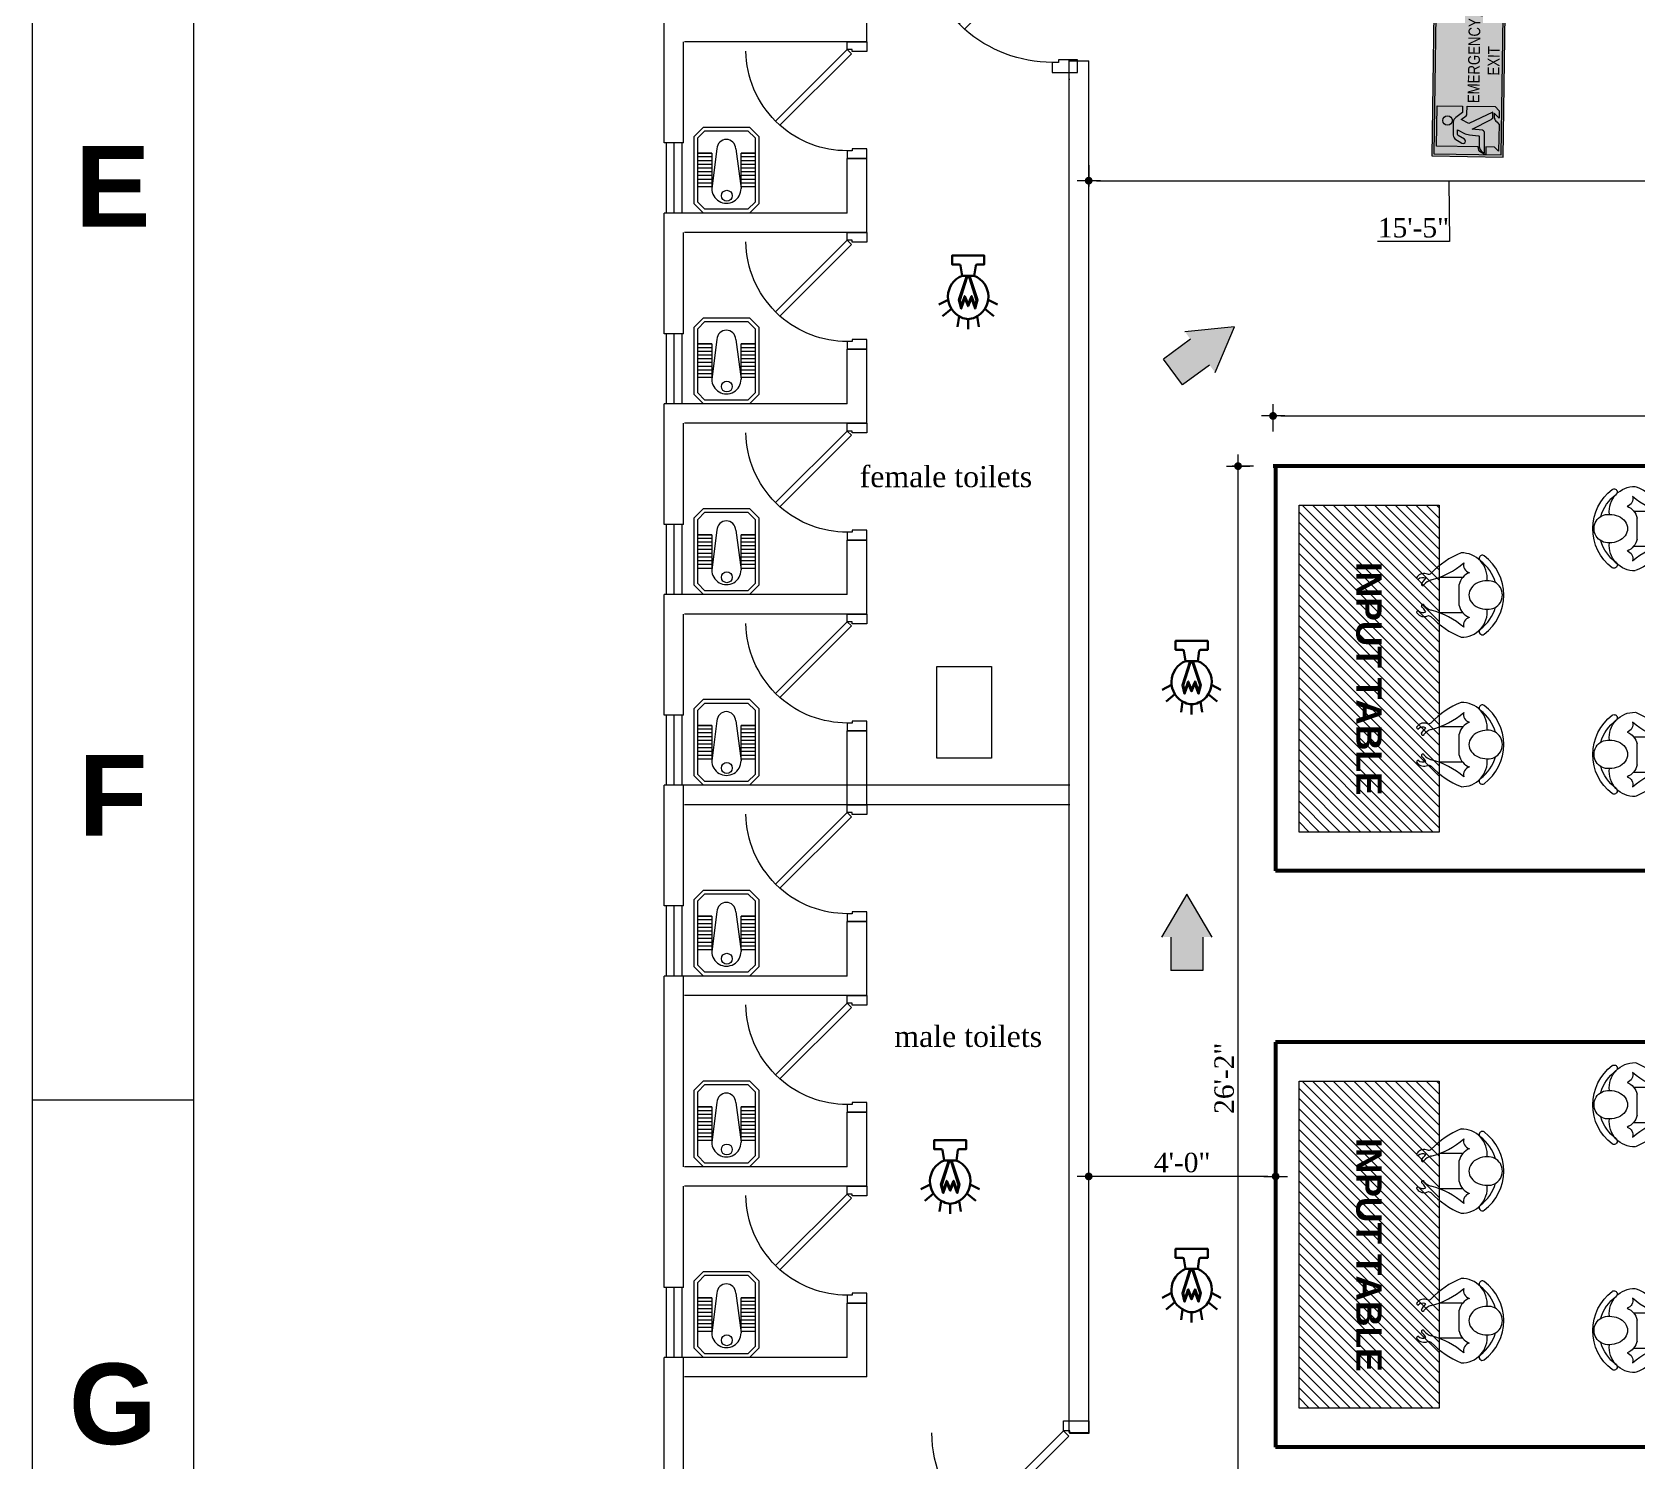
# Model space of a CAD drawing. Header units: inches. Extents: x -250485 to 735580, y -140410 to 288049.
# Drawn here: x 33926.8 to 34338.6, y 21177.8 to 21544.6 of the extents above; entities that cross this region are included whole.
import ezdxf

# ---------------------------------------------------------------- set-up
doc = ezdxf.new("R2010")
doc.units = ezdxf.units.IN
doc.header["$MEASUREMENT"] = 0
doc.header["$PDMODE"] = 35
doc.linetypes.add('ACAD_ISO02W100', pattern=[15, 12, -3])
doc.linetypes.add('DASHED', pattern=[0.75, 0.5, -0.25])
doc.layers.get('0').update_dxf_attribs({"lineweight": 0})
doc.layers.get('Defpoints').update_dxf_attribs({"lineweight": 0})
for name, color, linetype, lineweight in [('COLUMN-2', 102, 'Continuous', 0), ('DIM 01', 250, 'Continuous', 9), ('DOOR', 222, 'Continuous', 0), ('Emergency Light', 251, 'Continuous', 15), ('evacuation plan', 162, 'Continuous', 13), ('FER', 11, 'ACAD_ISO02W100', 0), ('FURNITURE', 144, 'Continuous', 0), ('illustr-TOILET FIXTURE', 252, 'Continuous', 0), ('Inline', 7, 'Continuous', 0), ('Layer1', 134, 'Continuous', 0), ('Machine', 222, 'Continuous', 0), ('MAN', 215, 'Continuous', 0), ('Outline', 7, 'Continuous', 0), ('PROJ NAME', 7, 'Continuous', 0), ('Road', 7, 'DASHED', 0), ('Scale', 7, 'Continuous', 0), ('Scale_Text', 7, 'Continuous', 0), ('Table', 244, 'Continuous', 0), ('TEXT-1', 7, 'Continuous', 0), ('Titelblk', 7, 'Continuous', 25), ('TITLE', 7, 'Continuous', 20), ('wall', 7, 'Continuous', 0), ('WALL (I)', 7, 'Continuous', 0), ('window', 140, 'Continuous', 0)]:
    doc.layers.add(name, color=color, linetype=linetype, lineweight=lineweight)
doc.styles.add('ARIAL', font='times.ttf')
doc.styles.add('DIM-3', font='arial.ttf', dxfattribs={"width": 0.8, "height": 6})
doc.styles.add('REG', font='times.ttf')
doc.styles.get("Standard").update_dxf_attribs({"font": 'arialbd.ttf', "height": 24})
doc.dimstyles.new('Dim-Pres', dxfattribs={"dimtxt": 5.5, "dimasz": 2, "dimexe": 1.5, "dimexo": 1.5, "dimgap": 1, "dimtad": 3, "dimdec": 0, "dimzin": 3, "dimdsep": 46, "dimlunit": 4, "dimtxsty": 'REG', "dimblk": 'point', "dimcen": 2, "dimclrd": 256, "dimclre": 256, "dimclrt": 7, "dimadec": 0, "dimazin": 0, "dimtfac": 0.75, "dimtdec": 0, "dimtmove": 1, "dimatfit": 3, "dimldrblk": 'point', "dimfxl": 0, "dimtolj": 1, "dimtzin": 0, "dimlwd": -1, "dimlwe": -1, "dimarcsym": 1})

# ---------------------------------------------------------------- blocks, each defined once
blk = doc.blocks.new('30 door')
at = {"layer": 'DOOR'}
blk.add_lwpolyline([(-5, 28), (-5, 30), (0, 30), (0, 27.5), (-3.75, 27.5), (-3.75, 28), (-5, 28, 0.181643), (-22.32, 21.45), (-23.38, 20.38), (-5, 2), (-5, 0), (0, 0), (0, 2.5), (-3.75, 2.5), (-3.75, 2), (-5, 2), (-3.94, 3.06), (-22.32, 21.45), (-23.38, 20.38, 0.194724), (-31, 2.42, 0.196084)], format="xyb", dxfattribs=at)
blk = doc.blocks.new('HGJGHJ')
at = {"layer": 'FURNITURE', "linetype": 'Continuous'}
for p, q in [((30654.36, 4929.01), (30651.96, 4926.61)), ((30651.96, 4914.79), (30651.96, 4926.61)), ((30654.76, 4928.05), (30652.92, 4926.21)), ((30652.92, 4915.19), (30652.92, 4926.21)), ((30654.36, 4929.01), (30671.65, 4929.01)), ((30654.76, 4928.05), (30671.25, 4928.05)), ((30658.68, 4928.05), (30667.33, 4928.05)), ((30658.68, 4924.45), (30658.68, 4928.05)), ((30658.68, 4928.05), (30658.68, 4924.45)), ((30659.64, 4928.05), (30659.64, 4924.45)), ((30660.6, 4928.05), (30660.6, 4924.45)), ((30661.56, 4928.05), (30661.56, 4924.45)), ((30662.52, 4928.05), (30662.52, 4924.45)), ((30663.48, 4928.05), (30663.48, 4924.45)), ((30664.44, 4928.05), (30664.44, 4924.45)), ((30665.4, 4928.05), (30665.4, 4924.45)), ((30666.37, 4928.05), (30666.37, 4924.45)), ((30667.33, 4928.05), (30667.33, 4924.45)), ((30671.25, 4928.05), (30673.09, 4926.21)), ((30671.65, 4929.01), (30674.05, 4926.61)), ((30673.09, 4926.21), (30673.09, 4915.19)), ((30674.05, 4926.61), (30674.05, 4914.79)), ((30657.53, 4923.08), (30667.73, 4924.46)), ((30667.33, 4924.45), (30658.68, 4924.45)), ((30657.53, 4918.27), (30667.73, 4916.93)), ((30658.68, 4916.95), (30667.33, 4916.95)), ((30658.68, 4913.35), (30658.68, 4916.95)), ((30658.68, 4916.95), (30658.68, 4913.35)), ((30659.64, 4916.95), (30659.64, 4913.35)), ((30660.6, 4916.95), (30660.6, 4913.35)), ((30661.56, 4916.95), (30661.56, 4913.35)), ((30662.52, 4916.95), (30662.52, 4913.35)), ((30663.48, 4916.95), (30663.48, 4913.35)), ((30664.44, 4916.95), (30664.44, 4913.35)), ((30665.4, 4916.95), (30665.4, 4913.35)), ((30666.37, 4916.95), (30666.37, 4913.35)), ((30667.33, 4916.95), (30667.33, 4913.35)), ((30654.36, 4912.39), (30651.96, 4914.79)), ((30654.76, 4913.35), (30652.92, 4915.19)), ((30671.25, 4913.35), (30654.76, 4913.35)), ((30667.33, 4913.35), (30658.68, 4913.35)), ((30673.09, 4915.19), (30671.25, 4913.35)), ((30674.05, 4914.79), (30671.65, 4912.39)), ((30671.65, 4912.39), (30654.36, 4912.39))]:
    blk.add_line(p, q, dxfattribs=at)
blk.add_circle((30669.61, 4920.81), 1.4, dxfattribs=at)
for centre, radius, start, end in [((30657.53, 4920.68), 2.4, 90, 270), ((30667.74, 4920.7), 3.77, 269.8864, 90.1136)]:
    blk.add_arc(centre, radius, start, end, dxfattribs=at)
blk = doc.blocks.new('Z_MACH')
at = {"layer": 'FER'}
for points in [[(2.64, 8.98, -0.380767), (1.52, 14.63), (2.42, 14.63), (2.42, 19.6), (-2.58, 19.6), (-2.58, 14.6), (-1.83, 14.6, -0.239791), (-2.8, 8.98, 0.311128), (-4.08, -4.4), (4.08, -4.4, 0.375343)], [(-1.58, 17.1, -1), (0.42, 17.1, -1)], [(1, 0, -1), (-1, 0, -1)], [(4.92, -4.9), (-5.08, -4.9, 1), (-5.08, -6.9), (4.92, -6.9, 1)]]:
    blk.add_lwpolyline(points, format="xyb", close=True, dxfattribs=at)
for centre in [(-0.58, 17.1), (0, 0)]:
    blk.add_circle(centre, 1, dxfattribs=at)
blk = doc.blocks.new('A$C0A385B62')
at = {"layer": 'MAN'}
for p, q in [((12.8, 13.8), (5.25, 13.8)), ((5.25, 8.74), (5.25, 13.8)), ((12.8, 8.74), (12.8, 13.8)), ((6.78, 9.5), (11.27, 9.5))]:
    blk.add_line(p, q, dxfattribs=at)
for centre, major_axis, ratio, start_param, end_param in [((6.29, 17.03), (1.33, -1.33), 1, 3.011756, 4.336791), ((5.39, 18.34), (0.213, 0.213), 1, -0.990366, 1.743844), ((6.72, 17.29), (1.01, 1.01), 1, 1.590737, 2.798433), ((3.04, 20.88), (3.42, 3.42), 1, 4.442782, 4.759624), ((6.68, 17.32), (0.22, -0.22), 1, 6.040082, 8.853084), ((11.37, 17.32), (0.22, 0.22), 1, 0.571694, 3.384696), ((53.03, 68.46), (46.44, -46.44), 1, 4.811956, 4.835194), ((12.66, 18.34), (0.213, -0.213), 1, 1.397749, 4.131959), ((11.33, 17.29), (1.01, 1.01), 1, -1.227636, -0.01994), ((11.76, 17.03), (1.33, 1.33), 1, -1.195198, 0.129837), ((16.26, 2.74), (12.33, 12.33), 1, 1.534761, 1.981495), ((-10.84, 19.76), (12.13, 12.13), 1, -1.500161, -1.035997), ((3.52, 16.15), (0.744, -0.744), 1, 0.12019, 0.903179), ((8.74, 14.62), (2.19, -2.19), 1, 3.016096, 3.635716), ((9.31, 14.62), (2.19, 2.19), 1, -0.494124, 0.125496), ((28.88, 19.76), (12.13, 12.13), 1, 2.606793, 3.070957), ((14.53, 16.15), (0.744, 0.744), 1, 2.238414, 3.021402), ((1.82, 2.74), (12.33, 12.33), 1, -0.410698, 0.036036), ((5.41, 8.93), (3.82, -3.82), 1, 3.892704, 5.607304), ((2.59, 6.86), (1.22, 1.22), 1, -0.491791, 1.062111), ((7.56, 5.99), (2.55, 2.55), 1, 1.002801, 1.964608), ((9.04, 3.6), (0, 3.84), 0.793116, 4.700072, 7.865366), ((10.49, 5.99), (2.55, 2.55), 1, -0.393812, 0.567995), ((12.64, 8.93), (3.82, 3.82), 1, 3.82371, 5.532074), ((15.46, 6.86), (1.22, -1.22), 1, 2.079482, 3.633383), ((1.21, 4.56), (0.486, -0.486), 1, 1.452986, 4.552069), ((9.03, 10.51), (7.43, 7.43), 1, 3.004593, 4.850456), ((9.06, 10.51), (6.48, -6.48), 1, 4.573278, 5.207423), ((9.04, 3.33), (2.16, -2.16), 1, 3.851468, 7.14293), ((9.03, 10.51), (6.48, -6.48), 1, 5.787108, 6.421253), ((16.87, 4.58), (0.475, 0.475), 1, -1.432729, 1.708864)]:
    blk.add_ellipse(centre, major_axis=major_axis, ratio=ratio, start_param=start_param, end_param=end_param, dxfattribs=at)
blk = doc.blocks.new('A$C75144F0B')
at = {"layer": 'Machine'}
h = blk.add_hatch(dxfattribs=at)
h.set_pattern_fill('ANSI31', scale=10, style=0)
h.set_pattern_definition([(45, (-249897.8357, 14135.2718), (-0.8838834765, 0.8838834765), [])])
h.paths.add_polyline_path([(-11, 42), (-11, 0), (11, 0), (11, 42)])
edge = h.paths.add_edge_path(flags=16)
edge.add_line((2.31, 28.91), (2.31, 23.94))
edge.add_line((2.31, 23.94), (1.41, 23.94))
edge.add_ellipse((5.14, 21.74), major_axis=(-3.06, 3.06), ratio=1, start_angle=14.4726, end_angle=97.8533)
edge.add_ellipse((-4.41, 10.77), major_axis=(7.23, 7.23), ratio=1, start_angle=279.9996, end_angle=362.2927, ccw=False)
edge.add_line((3.97, 4.91), (-4.19, 4.91))
edge.add_ellipse((6.16, 10.67), major_axis=(8.37, 8.37), ratio=1, start_angle=94.9695, end_angle=164.099, ccw=False)
edge.add_ellipse((-7.95, 22.05), major_axis=(-4.45, 4.45), ratio=1, start_angle=188.2881, end_angle=242.2257)
edge.add_line((-1.94, 23.91), (-2.69, 23.91))
edge.add_line((-2.69, 23.91), (-2.69, 28.91))
edge.add_line((-2.69, 28.91), (2.31, 28.91))
edge = h.paths.add_edge_path(flags=0)
edge.add_ellipse((-0.69, 26.41), major_axis=(0.707, 0.707), ratio=1, start_angle=315, end_angle=495, ccw=False)
edge.add_ellipse((-0.69, 26.41), major_axis=(-0.707, 0.707), ratio=1, start_angle=0, end_angle=360)
edge.add_ellipse((-0.69, 26.41), major_axis=(0.707, 0.707), ratio=1, start_angle=135, end_angle=315, ccw=False)
edge.add_ellipse((-0.69, 26.41), major_axis=(-0.707, 0.707), ratio=1, start_angle=0, end_angle=360)
edge.add_ellipse((-0.69, 26.41), major_axis=(0.707, 0.707), ratio=1, start_angle=135, end_angle=315, ccw=False)
edge.add_ellipse((-0.69, 26.41), major_axis=(-0.707, 0.707), ratio=1, start_angle=0, end_angle=360)
edge.add_ellipse((-0.69, 26.41), major_axis=(0.707, 0.707), ratio=1, start_angle=135, end_angle=315, ccw=False)
edge.add_ellipse((-0.69, 26.41), major_axis=(-0.707, 0.707), ratio=1, start_angle=0, end_angle=360)
edge.add_ellipse((-0.69, 26.41), major_axis=(0.707, 0.707), ratio=1, start_angle=135, end_angle=315, ccw=False)
edge.add_ellipse((-0.69, 26.41), major_axis=(-0.707, 0.707), ratio=1, start_angle=0, end_angle=360)
edge.add_ellipse((-0.69, 26.41), major_axis=(0.707, 0.707), ratio=1, start_angle=135, end_angle=315, ccw=False)
edge.add_ellipse((-0.69, 26.41), major_axis=(-0.707, 0.707), ratio=1, start_angle=0, end_angle=360)
edge.add_ellipse((-0.69, 26.41), major_axis=(0.707, 0.707), ratio=1, start_angle=315, end_angle=495, ccw=False)
edge.add_ellipse((-0.69, 26.41), major_axis=(-0.707, 0.707), ratio=1, start_angle=0, end_angle=360)
edge.add_ellipse((-0.69, 26.41), major_axis=(0.707, 0.707), ratio=1, start_angle=315, end_angle=495, ccw=False)
edge.add_ellipse((-0.69, 26.41), major_axis=(-0.707, 0.707), ratio=1, start_angle=0, end_angle=360)
edge.add_ellipse((-0.69, 26.41), major_axis=(0.707, 0.707), ratio=1, start_angle=315, end_angle=495, ccw=False)
edge.add_ellipse((-0.69, 26.41), major_axis=(-0.707, 0.707), ratio=1, start_angle=0, end_angle=360)
edge.add_ellipse((-0.69, 26.41), major_axis=(0.707, 0.707), ratio=1, start_angle=315, end_angle=495, ccw=False)
edge.add_ellipse((-0.69, 26.41), major_axis=(-0.707, 0.707), ratio=1, start_angle=0, end_angle=360)
edge.add_ellipse((-0.69, 26.41), major_axis=(0.707, 0.707), ratio=1, start_angle=315, end_angle=495, ccw=False)
edge.add_ellipse((-0.69, 26.41), major_axis=(-0.707, 0.707), ratio=1, start_angle=0, end_angle=360)
edge = h.paths.add_edge_path(flags=0)
edge.add_ellipse((-0.11, 9.31), major_axis=(0.707, 0.707), ratio=1, start_angle=315, end_angle=495, ccw=False)
edge.add_ellipse((-0.11, 9.31), major_axis=(-0.707, 0.707), ratio=1, start_angle=0, end_angle=360)
edge.add_ellipse((-0.11, 9.31), major_axis=(0.707, 0.707), ratio=1, start_angle=135, end_angle=315, ccw=False)
edge.add_ellipse((-0.11, 9.31), major_axis=(-0.707, 0.707), ratio=1, start_angle=0, end_angle=360)
edge.add_ellipse((-0.11, 9.31), major_axis=(0.707, 0.707), ratio=1, start_angle=135, end_angle=315, ccw=False)
edge.add_ellipse((-0.11, 9.31), major_axis=(-0.707, 0.707), ratio=1, start_angle=0, end_angle=360)
edge.add_ellipse((-0.11, 9.31), major_axis=(0.707, 0.707), ratio=1, start_angle=135, end_angle=315, ccw=False)
edge.add_ellipse((-0.11, 9.31), major_axis=(-0.707, 0.707), ratio=1, start_angle=0, end_angle=360)
edge.add_ellipse((-0.11, 9.31), major_axis=(0.707, 0.707), ratio=1, start_angle=135, end_angle=315, ccw=False)
edge.add_ellipse((-0.11, 9.31), major_axis=(-0.707, 0.707), ratio=1, start_angle=0, end_angle=360)
edge.add_ellipse((-0.11, 9.31), major_axis=(0.707, 0.707), ratio=1, start_angle=135, end_angle=315, ccw=False)
edge.add_ellipse((-0.11, 9.31), major_axis=(-0.707, 0.707), ratio=1, start_angle=0, end_angle=360)
edge.add_ellipse((-0.11, 9.31), major_axis=(0.707, 0.707), ratio=1, start_angle=315, end_angle=495, ccw=False)
edge.add_ellipse((-0.11, 9.31), major_axis=(-0.707, 0.707), ratio=1, start_angle=0, end_angle=360)
edge.add_ellipse((-0.11, 9.31), major_axis=(0.707, 0.707), ratio=1, start_angle=315, end_angle=495, ccw=False)
edge.add_ellipse((-0.11, 9.31), major_axis=(-0.707, 0.707), ratio=1, start_angle=0, end_angle=360)
edge.add_ellipse((-0.11, 9.31), major_axis=(0.707, 0.707), ratio=1, start_angle=315, end_angle=495, ccw=False)
edge.add_ellipse((-0.11, 9.31), major_axis=(-0.707, 0.707), ratio=1, start_angle=0, end_angle=360)
edge.add_ellipse((-0.11, 9.31), major_axis=(0.707, 0.707), ratio=1, start_angle=315, end_angle=495, ccw=False)
edge.add_ellipse((-0.11, 9.31), major_axis=(-0.707, 0.707), ratio=1, start_angle=0, end_angle=360)
edge.add_ellipse((-0.11, 9.31), major_axis=(0.707, 0.707), ratio=1, start_angle=315, end_angle=495, ccw=False)
edge.add_ellipse((-0.11, 9.31), major_axis=(-0.707, 0.707), ratio=1, start_angle=0, end_angle=360)
edge = h.paths.add_edge_path(flags=16)
edge.add_ellipse((4.81, 3.41), major_axis=(0.707, 0.707), ratio=1, start_angle=225, end_angle=405, ccw=False)
edge.add_line((4.81, 2.41), (-5.56, 2.41))
edge.add_ellipse((-5.19, 3.41), major_axis=(-0.707, 0.707), ratio=1, start_angle=-45, end_angle=135, ccw=False)
edge.add_line((-5.19, 4.41), (5.18, 4.41))
at = {"layer": 'Machine', "color": 7}
blk.add_lwpolyline([(11, 0), (-11, 0), (-11, 42), (11, 42)], close=True, dxfattribs=at)
at = {"layer": 'FER', "color": 7, "xscale": 0.9999965688875818, "yscale": 0.9999965688912196, "zscale": 0.9999965688893389}
blk.add_blockref('Z_MACH', (-0.11, 9.31), dxfattribs=at)
at = {"layer": 'wall', "color": 7, "xscale": -1.199999999999999, "yscale": 1.199999999999999, "zscale": 1.199999999999999, "rotation": 270}
blk.add_blockref('A$C0A385B62', (-27.56, 17.11), dxfattribs=at)
blk = doc.blocks.new('A$C16DB04AD')
at = {"layer": 'Emergency Light', "color": 154, "lineweight": 30}
for p, q in [((-6.54, -14.39), (-9.59, -15.98)), ((6.54, -14.39), (9.59, -15.98)), ((-5.43, -17.4), (-8.33, -19.77)), ((-2.95, -19.78), (-3.46, -23.22)), ((0, -20.7), (0, -24)), ((2.95, -19.78), (3.46, -23.22)), ((5.43, -17.4), (8.33, -19.77))]:
    blk.add_line(p, q, dxfattribs=at)
blk.add_lwpolyline([(-2, -6.57), (-2.49, -3.28, 0.371278), (-2.94, -2.89), (-5.25, -2.89), (-5.25, 0), (5.25, 0), (5.25, -2.89), (2.94, -2.89, 0.371278), (2.49, -3.28), (2, -6.57)], format="xyb", dxfattribs=at)
at = {"layer": 'Emergency Light', "color": 1, "lineweight": 30}
blk.add_lwpolyline([(-0.43, -6.57), (-3.01, -14.48), (-2.28, -17.27), (-1.1, -13.91), (0, -16.5), (1.1, -13.91), (2.28, -17.27), (3.01, -14.48), (0.43, -6.57)], dxfattribs=at)
blk.add_lwpolyline([(0.43, -7.28, 0.690361), (-0.43, -7.28), (-2.75, -14.5), (-2.25, -16.42), (-1.12, -13.21), (0, -15.86), (1.12, -13.21), (2.25, -16.42), (2.75, -14.5), (0.43, -7.28)], format="xyb", dxfattribs=at)
at = {"layer": 'Emergency Light', "color": 154, "lineweight": 30}
blk.add_lwpolyline([(-2.02, -6.58), (2, -6.57)], dxfattribs=at)
for centre, radius, start, end in [((0.78, -13.41), 7.38, 112.0671, 245.9767), ((-0.78, -13.41), 7.38, 294.0233, 67.9329), ((0, -15.96), 4.74, 241.9689, 298.0311)]:
    blk.add_arc(centre, radius, start, end, dxfattribs=at)
blk = doc.blocks.new('WFE')
h = blk.add_hatch(color=255)
h.dxf.hatch_style = 1
h.paths.add_polyline_path([(-267898.14, 138466.65), (-267925.22, 138466.65), (-267925.22, 138453.12), (-267898.14, 138453.12)])
at = {"true_color": 0x00823c}
h = blk.add_hatch(color=116, dxfattribs=at)
h.dxf.hatch_style = 1
h.paths.add_polyline_path([(-267898.53, 138466.27), (-267924.83, 138466.27), (-267924.83, 138453.5), (-267898.53, 138453.5)])
h = blk.add_hatch(color=7)
h.dxf.hatch_style = 1
edge = h.paths.add_edge_path()
edge.add_line((-267915.67, 138465.76), (-267915.67, 138460.96))
edge.add_line((-267915.67, 138460.96), (-267916.89, 138460.95))
edge.add_line((-267916.89, 138460.95), (-267917.87, 138462.22))
edge.add_arc((-267918.79, 138461.48), 1.18, 38.6997, 89.1552)
edge.add_line((-267918.77, 138462.66), (-267920.97, 138462.66))
edge.add_arc((-267920.89, 138460.14), 2.52, 91.7797, 103.5408)
edge.add_arc((-267921.27, 138461.83), 0.786, 105.7358, 142.6328)
edge.add_line((-267921.89, 138462.31), (-267922.7, 138460.97))
edge.add_arc((-267922.33, 138460.73), 0.434, 146.6305, 329.27)
edge.add_line((-267921.96, 138460.51), (-267921.24, 138461.73))
edge.add_arc((-267921.09, 138461.64), 0.176, 91.289, 148.2105, ccw=False)
edge.add_line((-267921.09, 138461.82), (-267920.17, 138461.82))
edge.add_line((-267920.17, 138461.82), (-267920.91, 138460.36))
edge.add_line((-267920.91, 138460.36), (-267921.1, 138459.57))
edge.add_line((-267921.1, 138459.57), (-267921.25, 138457.85))
edge.add_arc((-267921.37, 138457.83), 0.125, -85.898, 7.6051, ccw=False)
edge.add_line((-267921.36, 138457.71), (-267922.79, 138457.71))
edge.add_arc((-267922.82, 138454.18), 3.53, 89.4971, 101.3594)
edge.add_arc((-267923.32, 138456.51), 1.15, 100.0089, 171.4142)
edge.add_line((-267924.45, 138456.68), (-267920.81, 138456.69))
edge.add_arc((-267920.77, 138457.28), 0.589, 266.7226, 344.0757)
edge.add_line((-267920.21, 138457.12), (-267920.01, 138459.09))
edge.add_line((-267920.01, 138459.09), (-267918.13, 138455.48))
edge.add_arc((-267917.62, 138455.74), 0.573, 207.3378, 270.1311)
edge.add_line((-267917.62, 138455.17), (-267916.72, 138455.17))
edge.add_line((-267916.72, 138455.17), (-267918.94, 138459.69))
edge.add_line((-267918.94, 138459.69), (-267918.25, 138461.19))
edge.add_line((-267918.25, 138461.19), (-267917.51, 138460.24))
edge.add_arc((-267917.16, 138460.56), 0.468, 222.2016, 269.5545)
edge.add_line((-267917.16, 138460.09), (-267915.67, 138460.09))
edge.add_line((-267915.67, 138460.09), (-267915.67, 138454.79))
edge.add_line((-267915.67, 138454.79), (-267916.48, 138453.99))
edge.add_line((-267916.48, 138453.99), (-267917.89, 138453.99))
edge.add_line((-267917.89, 138453.99), (-267916.91, 138454.91))
edge.add_line((-267916.91, 138454.91), (-267917.87, 138454.91))
edge.add_arc((-267917.29, 138453.25), 1.76, 109.0672, 137.8746)
edge.add_line((-267918.6, 138454.43), (-267919.06, 138453.99))
edge.add_line((-267919.06, 138453.99), (-267924.15, 138453.99))
edge.add_line((-267924.15, 138453.99), (-267923.36, 138454.78))
edge.add_line((-267923.36, 138454.78), (-267923.36, 138456.44))
edge.add_line((-267923.36, 138456.44), (-267924.83, 138456.43))
edge.add_arc((-267918.88, 138454.19), 6.36, 150.9073, 159.3468, ccw=False)
edge.add_arc((-267923.35, 138456.57), 1.3, 89.7522, 146.6944, ccw=False)
edge.add_line((-267923.34, 138457.87), (-267923.34, 138465.76))
edge.add_line((-267923.34, 138465.76), (-267915.67, 138465.76))
edge = h.paths.add_edge_path(flags=16)
edge.add_arc((-267918.45, 138463.76), 0.912, 0, 360)
h = blk.add_hatch(color=7)
h.dxf.hatch_style = 1
h.paths.add_polyline_path([(-267910.19, 138462.55), (-267910.19, 138463.83), (-267907.55, 138463.83), (-267909.18, 138465.36), (-267907.54, 138465.36), (-267905.16, 138463.19), (-267907.53, 138461.02), (-267909.19, 138461.02), (-267907.55, 138462.55)])
at = {"color": 255}
blk.add_lwpolyline([(-267898.14, 138466.65), (-267925.22, 138466.65), (-267925.22, 138453.12), (-267898.14, 138453.12)], close=True, dxfattribs=at)
at = {"color": 116, "true_color": 0x00823c}
blk.add_lwpolyline([(-267898.53, 138466.27), (-267924.83, 138466.27), (-267924.83, 138453.5), (-267898.53, 138453.5)], close=True, dxfattribs=at)
at = {"color": 255}
blk.add_lwpolyline([(-267915.67, 138465.76), (-267915.67, 138460.96), (-267916.89, 138460.95), (-267917.87, 138462.22, 0.223781), (-267918.77, 138462.66), (-267920.97, 138462.66, 0.051363), (-267921.48, 138462.59, 0.162399), (-267921.89, 138462.31), (-267922.7, 138460.97, 1.023303), (-267921.96, 138460.51), (-267921.24, 138461.73, -0.253603), (-267921.09, 138461.82), (-267920.17, 138461.82), (-267920.91, 138460.36), (-267921.1, 138459.57), (-267921.25, 138457.85, -0.432237), (-267921.36, 138457.71), (-267922.79, 138457.71, 0.051805), (-267923.52, 138457.64, 0.322053), (-267924.45, 138456.68), (-267920.81, 138456.69, 0.350945), (-267920.21, 138457.12), (-267920.01, 138459.09), (-267918.13, 138455.48, 0.281056), (-267917.62, 138455.17), (-267916.72, 138455.17), (-267918.94, 138459.69), (-267918.25, 138461.19), (-267917.51, 138460.24, 0.209607), (-267917.16, 138460.09), (-267915.67, 138460.09), (-267915.67, 138454.79), (-267916.48, 138453.99), (-267917.89, 138453.99), (-267916.91, 138454.91), (-267917.87, 138454.91, 0.126362), (-267918.6, 138454.43), (-267919.06, 138453.99), (-267924.15, 138453.99), (-267923.36, 138454.78), (-267923.36, 138456.44), (-267924.83, 138456.43, -0.036841), (-267924.44, 138457.28, -0.253699), (-267923.34, 138457.87), (-267923.34, 138465.76), (-267915.67, 138465.76)], format="xyb", close=True, dxfattribs=at)
blk.add_circle((-267918.45, 138463.76), 0.912, dxfattribs=at)
at = {"layer": 'DIM 01', "color": 255, "lineweight": -2, "insert": (-267908.26, 138460.02), "char_height": 2.2352, "attachment_point": 1, "style": 'DIM-3'}
blk.add_mtext_dynamic_manual_height_columns('\\pi-6.82409;{\\C0;EMERGENCY\\P\\pi-1.53473;EXIT}', width=2.2352, gutter_width=11.18, heights=[0], dxfattribs=at)
blk = doc.blocks.new('hfev')
at = {"layer": 'evacuation plan'}
h = blk.add_hatch(color=60, dxfattribs=at)
h.dxf.hatch_style = 1
h.paths.add_polyline_path([(40299.06, 13041.14), (40287.18, 13021.16), (40310.94, 13021.16)])
h.paths.add_polyline_path([(40306.54, 13021.16), (40291.58, 13021.16), (40291.58, 13005.53), (40306.54, 13005.53)])
at = {"layer": 'evacuation plan', "color": 9, "true_color": 0xafd9aa}
for p, q in [((40287.18, 13021.16), (40299.06, 13041.14)), ((40299.06, 13041.14), (40310.94, 13021.16)), ((40291.58, 13021.16), (40291.58, 13005.53)), ((40306.54, 13021.16), (40306.54, 13005.53)), ((40291.58, 13005.53), (40306.54, 13005.53))]:
    blk.add_line(p, q, dxfattribs=at)
blk = doc.blocks.new('PAGE')
at = {"layer": 'Inline', "color": 252, "lineweight": 15}
blk.add_lwpolyline([(178051640.63, 22656441.11), (178051640.63, 22657235.79), (178050505.36, 22657235.79), (178050505.36, 22656441.11)], close=True, dxfattribs=at)
at = {"layer": 'Outline', "color": 252, "lineweight": 15}
blk.add_lwpolyline([(178050483.42, 22657252.66), (178050483.42, 22656424.24)], dxfattribs=at)
at = {"layer": 'Scale', "color": 252, "lineweight": 9}
blk.add_line((178050483.42, 22656755.67), (178050505.36, 22656755.67), dxfattribs=at)
at = {"layer": 'Scale_Text', "color": 252, "lineweight": 13, "char_height": 10.97, "width": 8.3603, "attachment_point": 5}
for s, insert in [('E', (178050494.39, 22656879.84)), ('F', (178050494.39, 22656797.06)), ('G', (178050494.39, 22656714.27))]:
    blk.add_mtext(s, dxfattribs=dict(at, insert=insert))
blk = doc.blocks.new('Title')
at = {"layer": 'Titelblk', "color": 3, "linetype": 'Continuous', "lineweight": 0, "xscale": 3.014611567961765, "yscale": 3.014611567959946, "zscale": 3.014611567966516}
blk.add_blockref('PAGE', (-536855255.83, -68388223.96), dxfattribs=at)
blk = doc.blocks.new('dot')
at = {"color": 4}
for p, q in [((-1.5, 0), (1.5, 0)), ((0, 1.5), (0, -1.5))]:
    blk.add_line(p, q, dxfattribs=at)
at = {"color": 6, "const_width": 0.5}
blk.add_lwpolyline([(-0.25, 0, 1), (0.25, 0, 1)], format="xyb", close=True, dxfattribs=at)
blk = doc.blocks.new('point')
blk.add_blockref('dot', (0, 0))
blk = doc.blocks.new('*D768')
at = {"layer": 'Defpoints', "color": 0, "ltscale": 30, "transparency": 16777216}
for p in [(35468.4, 21445.97), (34245.4, 21433.08), (35468.4, 21433.08)]:
    blk.add_point(p, dxfattribs=at)
at = {"layer": 'Layer1', "ltscale": 30, "transparency": 16777216}
for p, q in [((34245.4, 21441.97), (34245.4, 21447.47)), ((35468.4, 21441.97), (35468.4, 21447.47)), ((34247.4, 21445.97), (35466.4, 21445.97))]:
    blk.add_line(p, q, dxfattribs=at)
at = {"layer": 'Layer1', "ltscale": 30, "transparency": 16777216, "xscale": 2, "yscale": 2, "zscale": 2, "rotation": 180}
blk.add_blockref('point', (34245.4, 21445.97), dxfattribs=at)
at = {"layer": 'Layer1', "ltscale": 30, "transparency": 16777216, "xscale": 2, "yscale": 2, "zscale": 2}
blk.add_blockref('point', (35468.4, 21445.97), dxfattribs=at)
at = {"layer": 'Layer1', "color": 7, "ltscale": 30, "transparency": 16777216, "insert": (34856.9, 21449.51), "char_height": 5, "attachment_point": 5, "style": 'REG'}
blk.add_mtext('\\A1;101\'-11"', dxfattribs=at)
blk = doc.blocks.new('*D770')
at = {"layer": 'Defpoints', "color": 0, "ltscale": 30, "transparency": 16777216}
for p in [(34236.41, 21433.08), (34246.07, 21433.08), (34245.91, 21118.59)]:
    blk.add_point(p, dxfattribs=at)
at = {"layer": 'Layer1', "ltscale": 30, "transparency": 16777216}
for p, q in [((34240.41, 21433.08), (34234.91, 21433.08)), ((34236.41, 21120.59), (34236.41, 21431.08)), ((34240.41, 21118.59), (34234.91, 21118.59))]:
    blk.add_line(p, q, dxfattribs=at)
at = {"layer": 'Layer1', "ltscale": 30, "transparency": 16777216, "xscale": 2, "yscale": 2, "zscale": 2}
for p, rotation in [((34236.41, 21433.08), 90), ((34236.41, 21118.59), 270)]:
    blk.add_blockref('point', p, dxfattribs=dict(at, rotation=rotation))
at = {"layer": 'Layer1', "color": 7, "ltscale": 30, "transparency": 16777216, "insert": (34232.87, 21275.83), "char_height": 5, "attachment_point": 5, "rotation": 90, "style": 'REG'}
blk.add_mtext('\\A1;26\'-2"', dxfattribs=at)
blk = doc.blocks.new('*D776')
at = {"layer": 'Defpoints', "color": 0, "ltscale": 30, "transparency": 16777216}
for p in [(34198.07, 21250.61), (34198.07, 21247.84), (34246.07, 21247.84)]:
    blk.add_point(p, dxfattribs=at)
at = {"layer": 'Layer1', "ltscale": 30, "transparency": 16777216}
for p, q in [((34198.07, 21249.34), (34198.07, 21252.11)), ((34244.07, 21250.61), (34200.07, 21250.61)), ((34246.07, 21249.34), (34246.07, 21252.11))]:
    blk.add_line(p, q, dxfattribs=at)
at = {"layer": 'Layer1', "ltscale": 30, "transparency": 16777216, "xscale": 2, "yscale": 2, "zscale": 2, "rotation": 180}
blk.add_blockref('point', (34198.07, 21250.61), dxfattribs=at)
at = {"layer": 'Layer1', "ltscale": 30, "transparency": 16777216, "xscale": 2, "yscale": 2, "zscale": 2}
blk.add_blockref('point', (34246.07, 21250.61), dxfattribs=at)
at = {"layer": 'Layer1', "color": 7, "ltscale": 30, "transparency": 16777216, "insert": (34222.07, 21254.15), "char_height": 5, "attachment_point": 5, "style": 'REG'}
blk.add_mtext('\\A1;4\'-0"', dxfattribs=at)
blk = doc.blocks.new('*D777')
at = {"layer": 'Defpoints', "color": 0, "ltscale": 30, "transparency": 16777216}
for p in [(34198.07, 21517.36), (34383.07, 21517.36), (34383.07, 21506.4)]:
    blk.add_point(p, dxfattribs=at)
at = {"layer": 'Layer1', "ltscale": 30, "transparency": 16777216}
for p, q in [((34198.07, 21510.4), (34198.07, 21504.9)), ((34383.07, 21510.4), (34383.07, 21504.9)), ((34200.07, 21506.4), (34381.07, 21506.4)), ((34290.57, 21506.4), (34290.72, 21490.75)), ((34290.72, 21490.75), (34272.2, 21490.75))]:
    blk.add_line(p, q, dxfattribs=at)
at = {"layer": 'Layer1', "ltscale": 30, "transparency": 16777216, "xscale": 2, "yscale": 2, "zscale": 2, "rotation": 180}
blk.add_blockref('point', (34198.07, 21506.4), dxfattribs=at)
at = {"layer": 'Layer1', "ltscale": 30, "transparency": 16777216, "xscale": 2, "yscale": 2, "zscale": 2}
blk.add_blockref('point', (34383.07, 21506.4), dxfattribs=at)
at = {"layer": 'Layer1', "color": 7, "ltscale": 30, "transparency": 16777216, "insert": (34281.46, 21494.29), "char_height": 5, "attachment_point": 5, "style": 'REG'}
blk.add_mtext('\\A1;15\'-5"', dxfattribs=at)

msp = doc.modelspace()

# ---------------------------------------------------------------- hatches: boundary and pattern name
at = {"layer": 'Table'}
h = msp.add_hatch(dxfattribs=at)
h.set_pattern_fill('ANSI31', scale=15, angle=-270, style=0)
h.set_pattern_definition([(135, (21519.3899, -228409.86), (-1.325825215, -1.325825215), [])])
h.paths.add_polyline_path([(34288.07, 21423.08), (34288.07, 21339.08), (34252.07, 21339.08), (34252.07, 21423.08)])
h.paths.add_polyline_path([(34263.24, 21409.54), (34263.24, 21347.75), (34276.64, 21347.75), (34276.64, 21409.54)], flags=24)
h = msp.add_hatch(dxfattribs=at)
h.set_pattern_fill('ANSI31', scale=15, angle=-270, style=0)
h.set_pattern_definition([(135, (21519.3899, -228557.8548), (-1.325825215, -1.325825215), [])])
h.paths.add_polyline_path([(34288.07, 21275.09), (34288.07, 21191.09), (34252.07, 21191.09), (34252.07, 21275.09)])
h.paths.add_polyline_path([(34263.24, 21261.54), (34263.24, 21199.76), (34276.64, 21199.76), (34276.64, 21261.54)], flags=24)

# ---------------------------------------------------------------- linework, layer by layer
at = {"layer": 'COLUMN-2', "color": 7}
msp.add_lwpolyline([(34159.07, 21381.59), (34173.07, 21381.59), (34173.07, 21358.09), (34159.07, 21358.09)], close=True, dxfattribs=at)
at = {"layer": 'Road', "color": 7, "ltscale": 30}
for p, q in [((34246.07, 21433.08), (34246.07, 21329.08)), ((34246.07, 21329.08), (35469.07, 21329.08)), ((34246.07, 21329.08), (35469.07, 21329.08)), ((34246.07, 21285.08), (34246.07, 21181.09)), ((34246.07, 21181.09), (35469.07, 21181.09)), ((34246.07, 21181.09), (35469.07, 21181.09))]:
    msp.add_line(p, q, dxfattribs=at)
at = {"layer": 'Table', "color": 7}
for points in [[(34288.07, 21423.08), (34288.07, 21339.08), (34252.07, 21339.08), (34252.07, 21423.08)], [(34288.07, 21275.09), (34288.07, 21191.09), (34252.07, 21191.09), (34252.07, 21275.09)]]:
    msp.add_lwpolyline(points, close=True, dxfattribs=at)
at = {"layer": 'wall', "color": 75, "lineweight": 53, "ltscale": 100000}
for p, q in [((35468.4, 21433.08), (34245.4, 21433.08)), ((35469.07, 21329.08), (34246.07, 21329.08)), ((35469.07, 21285.08), (34246.07, 21285.08)), ((35469.07, 21181.09), (34246.07, 21181.09))]:
    msp.add_line(p, q, dxfattribs=at)
for points in [[(34246.07, 21433.08), (34246.07, 21329.08)], [(34246.07, 21285.08), (34246.07, 21181.09)]]:
    msp.add_lwpolyline(points, dxfattribs=at)
at = {"layer": 'WALL (I)', "color": 7, "ltscale": 30}
for p, q in [((34089.07, 21516.09), (34089.07, 21547.09)), ((34141.07, 21542.09), (34141.07, 21547.09)), ((34094.07, 21516.09), (34094.07, 21542.09)), ((34141.07, 21542.09), (34094.25, 21542.09)), ((34193.07, 21184.86), (34193.07, 21537.44)), ((34193.25, 21537.44), (34193.07, 21537.44)), ((34193.07, 21537.21), (34198.07, 21537.21)), ((34198.07, 21184.86), (34198.07, 21537.21)), ((34193.25, 21532.44), (34193.07, 21532.44)), ((34094.07, 21516.09), (34089.07, 21516.09)), ((34136.07, 21498.09), (34136.07, 21512.09)), ((34141.07, 21512.09), (34136.07, 21512.09)), ((34141.07, 21493.09), (34141.07, 21512.09)), ((34136.07, 21498.09), (34089.07, 21498.09)), ((34089.07, 21467.09), (34089.07, 21498.09)), ((34094.07, 21467.09), (34094.07, 21493.09)), ((34141.07, 21493.09), (34094.25, 21493.09)), ((34094.07, 21467.09), (34089.07, 21467.09)), ((34136.07, 21449.09), (34136.07, 21463.09)), ((34141.07, 21463.09), (34136.07, 21463.09)), ((34141.07, 21444.09), (34141.07, 21463.09)), ((34136.07, 21449.09), (34089.07, 21449.09)), ((34089.07, 21418.09), (34089.07, 21449.09)), ((34094.07, 21418.09), (34094.07, 21444.09)), ((34141.07, 21444.09), (34094.25, 21444.09)), ((34094.07, 21418.09), (34089.07, 21418.09)), ((34136.07, 21400.09), (34136.07, 21414.09)), ((34141.07, 21414.09), (34136.07, 21414.09)), ((34141.07, 21395.09), (34141.07, 21414.09)), ((34136.07, 21400.09), (34089.07, 21400.09)), ((34089.07, 21369.09), (34089.07, 21400.09)), ((34094.07, 21369.09), (34094.07, 21395.09)), ((34141.07, 21395.09), (34094.25, 21395.09)), ((34094.07, 21369.09), (34089.07, 21369.09)), ((34141.07, 21365.09), (34136.07, 21365.09)), ((34136.07, 21346.09), (34136.07, 21365.09)), ((34141.07, 21346.09), (34141.07, 21365.09)), ((34193.25, 21351.09), (34089.07, 21351.09)), ((34089.07, 21320.09), (34089.07, 21351.09)), ((34094.07, 21320.09), (34094.07, 21351.09)), ((34193.25, 21346.09), (34094.25, 21346.09)), ((34094.07, 21320.09), (34089.07, 21320.09)), ((34141.07, 21316.09), (34136.07, 21316.09)), ((34136.07, 21302.09), (34136.07, 21316.09)), ((34141.07, 21297.09), (34141.07, 21316.09)), ((34136.07, 21302.09), (34089.07, 21302.09)), ((34089.07, 21222.09), (34089.07, 21302.09)), ((34094.07, 21253.09), (34094.07, 21302.09)), ((34141.07, 21297.09), (34094.25, 21297.09)), ((34136.07, 21253.09), (34136.07, 21267.09)), ((34141.07, 21267.09), (34136.07, 21267.09)), ((34141.07, 21248.09), (34141.07, 21267.09)), ((34136.07, 21253.09), (34094.25, 21253.09)), ((34094.07, 21222.09), (34094.07, 21248.09)), ((34141.07, 21248.09), (34094.25, 21248.09)), ((34094.07, 21222.09), (34089.07, 21222.09)), ((34136.07, 21204.09), (34136.07, 21218.09)), ((34141.07, 21218.09), (34136.07, 21218.09)), ((34141.07, 21199.09), (34141.07, 21218.09)), ((34136.07, 21204.09), (34089.07, 21204.09)), ((34089.07, 21113.59), (34089.07, 21204.09)), ((34094.07, 21118.59), (34094.07, 21204.09)), ((34141.07, 21199.09), (34094.25, 21199.09)), ((34193.07, 21184.86), (34198.07, 21184.86))]:
    msp.add_line(p, q, dxfattribs=at)
at = {"layer": 'window', "color": 7, "ltscale": 30}
for p, q in [((34089.57, 21516.09), (34089.57, 21498.09)), ((34091.57, 21516.09), (34091.57, 21498.09)), ((34093.57, 21516.09), (34093.57, 21498.09)), ((34089.57, 21467.09), (34089.57, 21449.09)), ((34091.57, 21467.09), (34091.57, 21449.09)), ((34093.57, 21467.09), (34093.57, 21449.09)), ((34089.57, 21418.09), (34089.57, 21400.09)), ((34091.57, 21418.09), (34091.57, 21400.09)), ((34093.57, 21418.09), (34093.57, 21400.09)), ((34089.57, 21369.09), (34089.57, 21351.09)), ((34091.57, 21369.09), (34091.57, 21351.09)), ((34093.57, 21369.09), (34093.57, 21351.09)), ((34089.57, 21320.09), (34089.57, 21302.09)), ((34091.57, 21320.09), (34091.57, 21302.09)), ((34093.57, 21320.09), (34093.57, 21302.09)), ((34089.57, 21222.09), (34089.57, 21204.09)), ((34091.57, 21222.09), (34091.57, 21204.09)), ((34093.57, 21222.09), (34093.57, 21204.09))]:
    msp.add_line(p, q, dxfattribs=at)

# ---------------------------------------------------------------- block references
at = {"layer": 'DIM 01', "color": 63, "lineweight": -2, "xscale": 1.354657076082979, "yscale": 1.354657076080912, "zscale": 1.354657076082979, "rotation": 89.17891329344738}
msp.add_blockref('WFE', (227042.81, 381734.3), dxfattribs=at)
at = {"layer": 'Emergency Light', "lineweight": 30, "xscale": 0.7868064756185049, "yscale": 0.7868064756185049, "zscale": 0.7868064756213451}
for p in [(34167.12, 21487.15), (34224.49, 21388.18), (34162.51, 21259.9), (34224.49, 21232.01)]:
    msp.add_blockref('A$C16DB04AD', p, dxfattribs=at)
at = {"layer": 'evacuation plan', "color": 11, "true_color": 0xf27172, "xscale": -0.5499328878868064, "yscale": 0.5499328878795495, "zscale": 0.5499328876488784, "rotation": 306.4248301453781}
msp.add_blockref('hfev', (41623.8, -621.66), dxfattribs=at)
at = {"layer": 'evacuation plan', "color": 11, "true_color": 0xf27172, "xscale": -0.5499328878868255, "yscale": 0.5499328878868255, "zscale": 0.5499328876488784}
msp.add_blockref('hfev', (56385.03, 14151.33), dxfattribs=at)
at = {"layer": 'illustr-TOILET FIXTURE', "color": 7, "rotation": 270}
for p in [(29184.35, 52172.14), (29184.35, 52123.14), (29184.35, 52074.14), (29184.35, 52025.14), (29184.35, 51976.14), (29184.35, 51927.14), (29184.35, 51878.14)]:
    msp.add_blockref('HGJGHJ', p, dxfattribs=at)
at = {"layer": 'Machine', "color": 7}
for p in [(34355.04, 21389.08), (34355.04, 21331.08), (34355.04, 21241.08), (34355.04, 21183.08)]:
    msp.add_blockref('A$C75144F0B', p, dxfattribs=at)
at = {"layer": 'TITLE', "xscale": 0.6269545389804989, "yscale": 0.6269545389804989, "zscale": 0.6269545337923679}
msp.add_blockref('Title', (98007.07, 75756.56), dxfattribs=at)
at = {"layer": 'wall', "color": 7}
for name, p, xscale, yscale, zscale, rotation in [('30 door', (34195.2, 21573.21), -1.300000000000181, 1.299999999999272, 1.3, 180), ('A$C0A385B62', (34304.63, 21389.13), 1.199999999997089, 1.199999999997089, 1.199999999999999, 90), ('A$C0A385B62', (34304.63, 21350.71), 1.199999999997089, 1.199999999997089, 1.199999999999999, 90), ('A$C0A385B62', (34304.63, 21241.14), 1.199999999997089, 1.199999999997089, 1.199999999999999, 90), ('A$C0A385B62', (34304.63, 21202.72), 1.199999999997089, 1.199999999997089, 1.199999999999999, 90), ('30 door', (34198.07, 21187.86), -1.300000000000181, 1.299999999999272, 1.3, 180)]:
    msp.add_blockref(name, p, dxfattribs=dict(at, xscale=xscale, yscale=yscale, zscale=zscale, rotation=rotation))
at = {"layer": 'wall', "color": 7, "xscale": -1, "rotation": 180}
for p in [(34141.07, 21542.09), (34141.07, 21493.09), (34141.07, 21444.09), (34141.07, 21395.09), (34141.07, 21346.09), (34141.07, 21297.09), (34141.07, 21248.09)]:
    msp.add_blockref('30 door', p, dxfattribs=at)

# ---------------------------------------------------------------- texts
at = {"layer": 'PROJ NAME', "color": 7, "style": 'ARIAL'}
for s, p in [('female toilets', (34139.26, 21427.67)), ('male toilets', (34148.16, 21283.88))]:
    msp.add_text(s, height=5.4164, dxfattribs=at).set_placement(p)
at = {"layer": 'TEXT-1', "color": 7, "ltscale": 0.25, "char_height": 6.5, "width": 73.1895, "attachment_point": 8, "rotation": 269.9997}
for insert in [(34266.68, 21378.47), (34266.68, 21230.47)]:
    msp.add_mtext('INPUT TABLE', dxfattribs=dict(at, insert=insert))

# ---------------------------------------------------------------- dimensions: what is measured, and where the dimension line sits
at = {"layer": 'Layer1', "ltscale": 30}
dim = msp.add_linear_dim(base=(34383.07, 21506.4), p1=(34198.07, 21517.36), p2=(34383.07, 21517.36), dimstyle='Dim-Pres', override={"dimtxt": 5, "dimfxl": 4, "dimfxlon": 1}, dxfattribs=at)
dim.commit()
dim.dimension.update_dxf_attribs({"geometry": '*D777', "text_midpoint": (34289.72, 21490.75), "dimtype": 160})
for base, p1, p2, picture, middle in [((35468.4, 21445.97), (34245.4, 21433.08), (35468.4, 21433.08), '*D768', (34856.9, 21449.51)), ((34198.07, 21250.61), (34246.07, 21247.84), (34198.07, 21247.84), '*D776', (34222.07, 21254.15))]:
    dim = msp.add_linear_dim(base=base, p1=p1, p2=p2, dimstyle='Dim-Pres', override={"dimtxt": 5, "dimfxl": 4, "dimfxlon": 1}, dxfattribs=at)
    dim.commit()
    dim.dimension.update_dxf_attribs({"geometry": picture, "text_midpoint": middle})
dim = msp.add_linear_dim(base=(34236.41, 21433.08), p1=(34245.91, 21118.59), p2=(34246.07, 21433.08), angle=90, dimstyle='Dim-Pres', override={"dimtxt": 5, "dimfxl": 4, "dimfxlon": 1}, dxfattribs=at)
dim.commit()
dim.dimension.update_dxf_attribs({"geometry": '*D770', "text_midpoint": (34232.87, 21275.83)})

doc.saveas('drawing.dxf')
